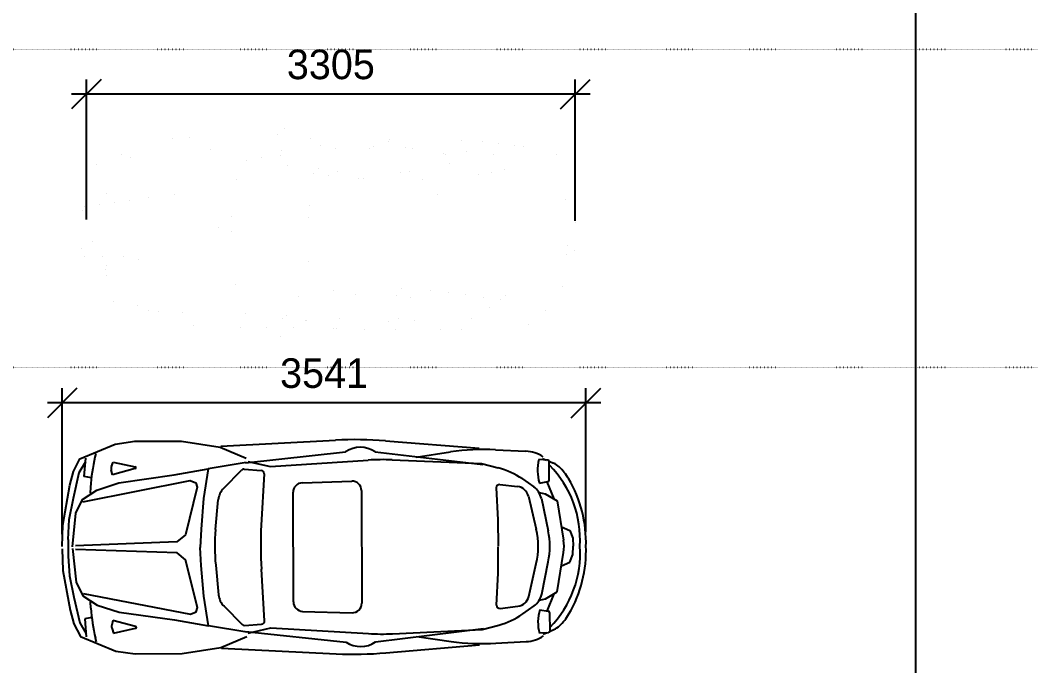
# Model space of a CAD drawing. Header units: millimetres. Extents: x 85290 to 188623, y -54691 to 10726.
# Drawn here: x 88791 to 95623, y -41196 to -36833 of the extents above; entities that cross this region are included whole.
import ezdxf

# ---------------------------------------------------------------- set-up
doc = ezdxf.new("R2010")
doc.units = ezdxf.units.MM
doc.linetypes.add('ACAD_ISO07W100', pattern=[3, 0, -3])
doc.layers.add('AUTO', color=150, linetype='Continuous')
doc.layers.add('RAZMER', color=5, linetype='Continuous')
doc.styles.add('WROMLATS', font='wromlats.shx', dxfattribs={"bigfont": 'bigfont.shx'})
doc.dimstyles.new('juka', dxfattribs={"dimscale": 100, "dimtxt": 2, "dimasz": 2, "dimexe": 1, "dimexo": 1, "dimgap": 1, "dimtad": 1, "dimtoh": 1, "dimdec": 0, "dimzin": 0, "dimdsep": 46, "dimtxsty": 'WROMLATS', "dimblk": 'OBLIQUE', "dimcen": -3, "dimdle": 1, "dimclrd": 256, "dimclre": 256, "dimclrt": 256, "dimadec": 0, "dimazin": 0, "dimtfac": 1, "dimtdec": 0, "dimtix": 1, "dimtmove": 2, "dimatfit": 3, "dimldrblk": 'ORIGIN2', "dimfxl": 1, "dimtvp": 2.5, "dimtolj": 1, "dimtzin": 0, "dimarcsym": 0})

# ---------------------------------------------------------------- blocks, each defined once
blk = doc.blocks.new('k14-34')
for p, q in [((37.95727807610842, 94.55237398671392, -15.7406467225033), (28.58209128154363, 96.7414498950206, -15.7406467225033)), ((18.91105698622209, 90.02186808194068, -15.7406467225033), (20.53681233882003, 95.63856961079472, -15.7406467225033)), ((20.37700546419751, 95.68416276037118, -15.7406467225033), (19.10772360440137, 95.53605521189655, -15.7406467225033)), ((21.12509172852037, 95.98774893671515, -15.7406467225033), (23.88117597320411, 95.37807568326065, -15.7406467225033)), ((22.81989254483074, 95.96921372358787, -15.7406467225033), (21.4512378080201, 95.8095107417002, -15.7406467225033)), ((72.25691862527742, 87.63332669317964, -15.7406467225033), (43.0792428019729, 93.58992810790068, -15.7406467225033)), ((61.42273150090637, 85.40564089111939, -15.7406467225033), (51.45602500269729, 89.94997854231036, -15.7406467225033)), ((19.53296956016334, 89.31567937445556, -15.7406467225033), (15.88791024750458, 84.67334161152661, -15.7406467225033)), ((21.64833008155597, 88.23903944996863, -15.7406467225033), (19.17411309853219, 89.43250342240339, -15.7406467225033)), ((27.20370879245115, 88.00580406496323, -15.7406467225033), (23.06306276883447, 86.59727273121524, -15.7406467225033)), ((40.97225383261616, 89.14419115290042, -15.7406467225033), (35.51847624350989, 89.27730325639862, -15.7406467225033)), ((74.43595657346691, 83.34416517332619, -15.7406467225033), (40.47528708868435, 88.95252373733155, -15.7406467225033)), ((68.547104096471, 82.42613249937921, -15.7406467225033), (40.97225383261616, 89.14419115290042, -15.7406467225033)), ((14.72969119655795, 84.36039383406086, -15.7406467225033), (9.294632100717308, 72.98162624532773, -15.7406467225033)), ((18.94668077567417, 85.4998134588838, -15.7406467225033), (14.72969119655795, 84.36039383406086, -15.7406467225033)), ((19.69337159279507, 83.72566657770466, -15.7406467225033), (14.77291269631746, 74.43742493021495, -15.7406467225033)), ((23.83834928899273, 83.27446687195237, -15.7406467225033), (18.58813102188765, 73.90556659050498, -15.7406467225033)), ((20.90014102098371, 85.31565052861782, -15.7406467225033), (18.94668077567417, 85.4998134588838, -15.7406467225033)), ((33.61081458926242, 84.3212992979415, -15.7406467225033), (27.9893021928076, 85.26394511512734, -15.7406467225033)), ((121.8506377472056, 71.57217131713645, -15.7406467225033), (87.4970139312934, 83.46030413804414, -15.7406467225033)), ((34.38948028263508, 83.00524409306416, -15.7406467225033), (31.05296138089693, 73.45527815992563, -15.7406467225033)), ((104.9773371036351, 69.76387031931648, -15.7406467225033), (75.85413558602454, 80.22981434470461, -15.7406467225033)), ((112.9603945911388, 68.64420556157205, -15.7406467225033), (83.4071175227707, 80.79608205656695, -15.7406467225033)), ((6.685674988466189, 74.40812965900835, -15.7406467225033), (5.820685729638853, 71.97438467743808, -15.7406467225033)), ((8.291692880283563, 76.49012781147525, -15.7406467225033), (6.685674988466189, 74.40812965900835, -15.7406467225033)), ((11.07836159884232, 76.8273255634951, -15.7406467225033), (8.291692880283563, 76.49012781147525, -15.7406467225033)), ((5.241744461024837, 69.43795367136539, -15.7406467225033), (5.815439127328091, 71.95632526481148, -15.7406467225033)), ((31.05296138089693, 73.45527815992563, -15.7406467225033), (28.72655533452212, 65.3780913825421, -15.7406467225033)), ((93.89552537198074, 67.57735750132696, -15.7406467225033), (78.98884072238775, 72.41025486420443, -15.7406467225033)), ((5.482197790527835, 66.81952055737241, -15.7406467225033), (5.241744461024837, 69.43795367136539, -15.7406467225033)), ((6.701026525260431, 56.72480084351577, -15.7406467225033), (8.208921365468314, 69.24448424058818, -15.7406467225033)), ((65.22932059017262, 36.13261194441151, -15.7406467225033), (75.18081353393359, 70.38680238585306, -15.7406467225033)), ((112.3771463686937, 69.33006808824433, -15.7406467225033), (104.9773371036351, 69.76387031931648, -15.7406467225033)), ((112.7898514510227, 66.65831912053903, -15.7406467225033), (107.4876394011101, 67.77162812916112, -15.7406467225033)), ((112.7278580876521, 68.87778931567885, -15.7406467225033), (123.7889519826251, 63.54067852176712, -15.7406467225033)), ((7.654406199866798, 65.04167481123358, -15.7406467225033), (5.482197790527835, 66.81952055737241, -15.7406467225033)), ((11.23213516612918, 54.60111154155305, -15.7406467225033), (12.05439110553721, 65.07995898887538, -15.7406467225033)), ((26.32646586989154, 57.18613359345585, -15.7406467225033), (28.69007240642645, 65.25251292188244, -15.7406467225033)), ((106.3072666985047, 67.01568664313953, -15.7406467225033), (102.6687009542823, 51.08891291163394, -15.7406467225033)), ((117.3393882815351, 59.03323089934696, -15.7406467225033), (113.4627432719037, 66.15761992389997, -15.7406467225033)), ((14.97364716095012, 52.76113619696747, -15.7406467225033), (15.56069356264447, 63.48477647709768, -15.7406467225033)), ((95.85203318184836, 63.88953695670187, -15.7406467225033), (86.16409857180884, 30.54254480226285, -15.7406467225033)), ((153.2977696783707, 57.30522264075802, -15.7406467225033), (146.1826778949269, 57.83465941450817, -15.7406467225033)), ((159.3262178546063, 58.4426620215458, -15.7406467225033), (159.2601820370076, 57.20724441461897, -15.7406467225033)), ((9.65106374132597, 53.50322380500342, -15.7406467225033), (6.701026525260431, 56.72480084351577, -15.7406467225033)), ((8.101491808864239, 49.96720994034712, -15.7406467225033), (7.511270240679323, 55.83997724362729, -15.7406467225033)), ((24.02659717222764, 47.33500108612333, -15.7406467225033), (26.32646586989154, 57.18613359345585, -15.7406467225033)), ((116.2083792492883, 45.81296506500615, -15.7406467225033), (117.9635187263418, 55.04483893311357, -15.7406467225033)), ((146.0054423974182, 57.2786147933013, -15.7406467225033), (152.4120934092596, 53.41340208671744, -15.7406467225033)), ((152.4120934092596, 53.41340208671744, -15.7406467225033), (153.1545378711032, 54.77054443150627, -15.7406467225033)), ((153.3953558529458, 55.86569553187104, -15.7406467225033), (153.2977696783707, 57.30522264075802, -15.7406467225033)), ((160.8240842135617, 50.44477658223713, -15.7406467225033), (161.9681855125903, 56.06137392892168, -15.7406467225033)), ((162.6764148044006, 51.15917331276108, -15.7406467225033), (161.6789982530292, 55.06228232467032, -15.7406467225033)), ((11.39911713460037, 52.61202671703944, -15.7406467225033), (9.65106374132597, 53.50322380500342, -15.7406467225033)), ((7.198002637940363, 49.70417941305772, -15.7406467225033), (5.561175508430779, 44.09069444569644, -15.7406467225033)), ((10.46444554406321, 49.74281451267933, -15.7406467225033), (7.73590046383265, 50.06085174026492, -15.7406467225033)), ((15.28002100634444, 46.96309072550815, -15.7406467225033), (12.53863734875563, 50.37098239819119, -15.7406467225033)), ((22.66398040395165, 46.64102910763239, -15.7406467225033), (17.41245347814834, 48.85720773483825, -15.7406467225033)), ((158.5371796109696, 50.59296937099356, -15.7406467225033), (160.8240842135617, 50.44477658223713, -15.7406467225033)), ((162.1708455054288, 42.82614307051398, -15.7406467225033), (162.6764148044006, 51.15917331276108, -15.7406467225033)), ((5.401815386841236, 44.13782537070568, -15.7406467225033), (4.409473584114266, 44.94297755022552, -15.7406467225033)), ((157.9853044879412, 47.70554249537321, -15.7406467225033), (157.5702191372377, 45.78961596950438, -15.7406467225033)), ((5.870785432589628, 43.48066121968981, -15.7406467225033), (8.52451754148592, 42.51868006894546, -15.7406467225033)), ((7.311697696096189, 42.58821222371529, -15.7406467225033), (6.241664828025705, 43.45640027495796, -15.7406467225033)), ((161.6078248070951, 35.95855491782703, -15.7406467225033), (162.1708455054288, 42.82614307051398, -15.7406467225033)), ((20.85189598832972, 35.67366916090162, -15.7406467225033), (11.76315239855171, 38.84871573113236, -15.7406467225033)), ((26.29533069697231, 38.62452309648228, -15.7406467225033), (21.61918819957123, 41.43434518463317, -15.7406467225033)), ((57.65766774942972, 25.5913532171125, -15.7406467225033), (25.97842212554974, 39.05263674968813, -15.7406467225033)), ((53.17739466042462, 29.52181381795793, -15.7406467225033), (26.29533069697231, 38.62452309648228, -15.7406467225033)), ((93.31678894805304, 22.30095878195146, -15.7406467225033), (98.77841512036161, 37.69809883199395, -15.7406467225033)), ((160.1971640556505, 29.86638891427623, -15.7406467225033), (161.6078248070951, 35.95855491782703, -15.7406467225033)), ((53.51963307447045, 23.13742128013604, -15.7406467225033), (25.69224614518612, 33.7418733430672, -15.7406467225033)), ((45.56556861750346, 30.82345102860012, -15.7406467225033), (34.71540031449626, 32.32681090075283, -15.7406467225033)), ((82.53616128034332, 28.47711162988816, -15.7406467225033), (67.36037859539033, 32.3837424110115, -15.7406467225033)), ((113.0373784397518, 34.89801328522975, -15.7406467225033), (109.5727330021994, 26.1627833688039, -15.7406467225033)), ((90.72136511638723, 20.69316483392203, -15.7406467225033), (60.52380140289711, 27.46102984048315, -15.7406467225033)), ((98.06167818388917, 17.36109939503234, -15.7406467225033), (66.59763918219619, 22.93591217478223, -15.7406467225033)), ((106.9087189392146, 23.12965983681005, -15.7406467225033), (99.81817787311024, 19.19144667674135, -15.7406467225033)), ((158.7197090544717, 24.78081780785323, -15.7406467225033), (156.6465090913046, 18.88113202951735, -15.7406467225033)), ((97.20172576844311, 17.09451406561988, -15.7406467225033), (90.72136511638723, 20.69316483392203, -15.7406467225033)), ((98.9817493742305, 19.12923370089578, -15.7406467225033), (93.90837530746671, 21.03022953197927, -15.7406467225033)), ((103.9991811688935, 10.12539174869511, -15.7406467225033), (68.62335575432394, 18.49498836306378, -15.7406467225033)), ((97.74018173914351, 17.28847273549485, -15.7406467225033), (109.9391597716087, 15.86809083509655, -15.7406467225033)), ((156.6465090913046, 18.88113202951735, -15.7406467225033), (153.4421339037146, 12.78090752558268, -15.7406467225033)), ((147.2936790055758, 10.90373019702469, -15.7406467225033), (147.9697889378251, 12.74382412409949, -15.7406467225033)), ((153.4421339037146, 12.78090752558268, -15.7406467225033), (149.4040452538968, 5.474141251024264, -15.7406467225033)), ((138.1921777361179, 5.310026940147907, -15.7406467225033), (131.9009718373497, 8.675374280781341, -15.7406467225033)), ((132.0492623791545, 9.239827961400067, -15.7406467225033), (139.5296637288573, 9.070588187696274, -15.7406467225033)), ((139.0458927979337, 6.47318297082478, -15.7406467225033), (138.1921777361179, 5.310026940147907, -15.7406467225033)), ((139.5296637288573, 9.070588187696274, -15.7406467225033), (139.4293594743842, 7.526891915916565, -15.7406467225033)), ((148.2228405787116, 7.069837594968192, -15.7406467225033), (146.1793915612077, 1.714517842677139, -15.7406467225033)), ((146.2125215373951, 8.170069895742415, -15.7406467225033), (148.2228405787116, 7.069837594968192, -15.7406467225033)), ((149.4040452538968, 5.474141251024264, -15.7406467225033), (146.4705482541924, 2.713037289080091, -15.7406467225033)), ((142.6727551506931, 1.119516017762578, -15.7406467225033), (143.2789534828601, 2.198006154447683, -15.7406467225033))]:
    blk.add_line(p, q)
at = {"elevation": -15.7406467225033}
for points in [[(161.430377829716, 27.16453374776978), (163.1084518354348, 33.72462016394132), (164.4200584538032, 46.50629559572707), (164.5332203025125, 50.98773645714681), (163.6783608509197, 55.38335541486612), (154.2422643254961, 62.99484683231088), (148.5573468795626, 65.54013627942544), (134.3295111946693, 69.67099187652201), (121.968073761783, 71.26642645465421), (113.1147987871793, 70.21460202552583)], [(158.2346337082647, 27.92555925043865), (160.1557921808283, 38.52442214127785), (159.3532798517147, 43.29085547967446), (155.7991782080574, 47.35773071557304), (149.7564414963119, 51.48066579135633), (133.6348736009684, 58.75369392171132), (123.7889519826251, 63.54067852176712), (122.6265743350075, 54.17847653952498), (120.6348820765727, 44.58096047651901), (119.362313229258, 38.97859346599211)], [(158.9912838719513, 42.55210980587975), (128.2486682511715, 58.40601171175553), (126.2535796101909, 58.2512198049314), (125.5511818195748, 57.00992526922386), (124.8849973707995, 41.4917342941871), (126.8615216053179, 38.6046371920051), (157.3864464456944, 28.54980329179051)], [(158.1025994024424, 27.47108188886494), (154.0456771197576, 17.49269895138167), (150.8141629761169, 13.89822692518959), (145.6342171644917, 12.36875836862458), (138.3229902529695, 12.12540336913906), (120.8173588549628, 14.6343247396332), (109.9391597716087, 15.86809083509655), (113.9741268808077, 24.39575101720692), (117.4349587696322, 33.56645411298626), (119.362313229258, 38.97859346599211)], [(150.9043475299825, 14.71593898097439), (116.4558866003424, 17.81389244005521), (114.8543018004782, 19.0135862962822), (114.9263459471774, 20.43801053846568), (122.6787351627752, 33.89752443410015), (125.8945337643383, 35.2761531298699), (157.051965579328, 27.39848143894682)], [(161.2086487767658, 26.40131668552493), (159.1105168039178, 19.96326508725627), (153.369345411428, 8.468462357097167), (151.0636707778456, 4.623988103988665), (147.9866458308709, 1.370656245849375), (135.9410648509754, 1.643163045628171e-07), (129.7772830022034, 0.8969829153620026), (115.55421907204, 5.044263444481146), (104.2621591341424, 10.32061912456032), (97.35060588233887, 15.95242558891567)]]:
    blk.add_lwpolyline(points, dxfattribs=at)
for centre, radius, start, end in [((26.00136165855861, 85.84583327582408, -15.7406467225033), 11.1970811776851, 76.6745284269638, 106.5269574136825), ((36.38900801173281, 65.40099087367793, -15.7406467225033), 33.3634190465817, 119.3374504805198, 167.6118142653658), ((24.94577602137792, 79.6862818883655, -15.7406467225033), 17.14733602914069, 117.4732728947008, 133.3992220736592), ((19.80312205336099, 89.5764897078929, -15.7406467225033), 6, 96.65552347009987, 117.4732728947008), ((21.01709748415192, 95.4995509817947, -15.7406467225033), 0.5, 77.5264737787531, 163.8569030069567), ((9.561844352241906, 95.93797496004112, -15.7406467225033), 14.33027373338384, 327.5033892930391, 357.7608220446515), ((21.58587790004481, 24.43834360564523, -15.7406467225033), 72, 65.48930105145145, 76.85709686325436), ((40.53411049292777, 63.20163203889859, -15.7406467225033), 39.83521500128265, 133.3992220736592, 165.787456865811), ((19.39134213144212, 89.8828494529734, -15.7406467225033), 0.5, 163.8569030069567, 244.2491852116287), ((24.99535430219498, 80.91693388310267, -15.7406467225033), 6, 108.7868601897339, 152.0875321012646), ((34.93287492567947, 65.28444867221054, -15.7406467225033), 24, 88.60184107528987, 108.7868601897339), ((48.25408199621256, -29.94160190029771, -15.7406467225033), 120, 70.91173016131849, 78.4616586446698), ((27.32779618065729, 81.31902308852017, -15.7406467225033), 4, 80.48089301311052, 150.7342576877182), ((33.445438086281, 83.33506879127316, -15.7406467225033), 1, 340.7418642630736, 80.48089301311052), ((77.10632814470887, 75.67922878030703, -15.7406467225033), 8.116781026810965, 39.07995385578971, 109.2077216391697), ((51.50425283144864, 12.4722818494642, -15.7406467225033), 72, 70.23319115115426, 76.30777722518026), ((35.98084353344962, 63.20249415145639, -15.7406467225033), 24, 152.0875321012646, 175.5132987839172), ((39.52481237215693, 62.17290389007093, -15.7406467225033), 24, 150.7342576877182, 176.866573197474), ((39.82579129225337, 60.76351537359818, -15.7406467225033), 39.83521500128265, 161.8133740193884, 194.2016088115208), ((35.14748483869039, 61.12752442526738, -15.7406467225033), 33.3634190465817, 159.9890166198151, 208.2633804046632), ((20.12281945167183, 67.80955135282733, -15.7406467225033), 12, 154.468564312733, 173.1322665724577), ((78.06362164035659, 69.5564907446273, -15.7406467225033), 3, 72.03678339478797, 163.9324449640453), ((92.97030628995003, 64.7235933817496, -15.7406467225033), 3, 343.8580034763648, 72.03678339478797), ((107.2821496600047, 66.79296885937123, -15.7406467225033), 1, 78.14183047794414, 167.1312881588373), ((112.5843617099183, 65.67965985074846, -15.7406467225033), 1, 28.55225571959246, 78.14183047794414), ((112.0690989093471, 56.16547046075806, -15.7406467225033), 6, 349.2355431689231, 28.55225571959246), ((146.1604163221475, 57.53548651741443, -15.7406467225033), 0.3, 85.7444411927227, 238.8968938026461), ((17.21374827307523, 54.13174533208752, -15.7406467225033), 6, 175.5132987839172, 218.8139706954584), ((151.399935617718, 55.73042511816146, -15.7406467225033), 2, 331.3184941843132, 3.878172537515487), ((99.34571300475977, 60.40980597967626, -15.7406467225033), 60, 347.7757931814505, 356.9403249679487), ((18.96766696252257, 52.54249076582022, -15.7406467225033), 4, 176.866573197474, 247.1199378720866), ((17.83128880645768, 55.19739350461549, -15.7406467225033), 17.14733602914069, 194.2016088115208, 210.1275579904868), ((7.678012734506183, 49.56421403449752, -15.7406467225033), 0.5, 83.35164567354812, 163.7439278782284), ((-3.865807465672106, 49.71844336299154, -15.7406467225033), 14.33027373338384, 329.8400088405355, 0.09744159215353461), ((-14.3172544352517, 77.81504696812357, -15.7406467225033), 120, 340.4695427263428, 347.1312881588374), ((8.189845230643868, 49.60224682916663, -15.7406467225033), 6, 210.1275579904868, 230.9453074150848), ((33.98046470368649, 62.00614246131516, -15.7406467225033), 24, 218.8139706954584, 238.9989898099174), ((23.05278377506897, 47.56234986524959, -15.7406467225033), 1, 247.1199378720866, 346.8589666221095), ((57.26418107897848, 57.01928034107272, -15.7406467225033), 60, 338.3652877162651, 349.2355431689354), ((6.041185604996599, 43.95072906713648, -15.7406467225033), 0.5, 163.7439278782284, 250.07435710644), ((15.42218018046719, 49.43106625411446, -15.7406467225033), 11.1970811776851, 221.0738734715243, 250.9263024582355), ((44.59705611916047, 103.6454822186858, -15.7406467225033), 72, 250.7437340219411, 262.1115298337371), ((68.10827143761912, 35.28902317131059, -15.7406467225033), 3, 163.6683859211394, 255.564047490392), ((76.26979803830113, 97.71815467459959, -15.7406467225033), 72, 251.2930536599942, 257.3676397340295), ((83.28405412271582, 31.38239239026615, -15.7406467225033), 3, 255.564047490392, 343.7428274088256), ((113.4344323486573, 40.69445075806215, -15.7406467225033), 48, 340.6380892813771, 346.9627416038158), ((103.9954132661644, 28.37491007444959, -15.7406467225033), 6, 299.0485751655875, 338.3652877162651), ((96.25153885146551, 135.2711995481815, -15.7406467225033), 120, 249.1391722405235, 256.6891007238719), ((64.01934223797548, 30.6323086759748, -15.7406467225033), 8.116781026810965, 218.3931092460174, 288.5208770293889), ((94.25925286100687, 21.96665088085678, -15.7406467225033), 1, 160.4695427263428, 249.4590004072521), ((99.3326269276265, 20.06565504969416, -15.7406467225033), 1, 249.4590004072521, 299.0485751655875), ((90.97504949760446, 31.59701341494241, -15.7406467225033), 60, 330.6605059172489, 339.8250377037389), ((132.0424767882757, 8.93990471164301, -15.7406467225033), 0.3, 88.70393708255378, 241.8563896924709), ((137.4335681210266, 7.656571806557565, -15.7406467225033), 2, 323.7226583476785, 356.2823367008765)]:
    blk.add_arc(centre, radius, start, end)
blk = doc.blocks.new('A_01')
at = {"layer": 'AUTO', "const_width": 0.00900000035762787}
for points in [[(-247.4934696682412, 2365.561513042452, 0.07054452450244263), (-330.6564531590939, 2336.418184802136, 0.07054452450244263)], [(311.2934497805163, 2319.740811513297, 0.1028315331697941), (-250.4646189228315, 2327.094471444634, 0.1028315331697941)], [(-122.0733220755737, 2384.32371832689, 0.03365418969433819), (-247.4934571584836, 2365.561449909201, 0.03365418969433819)], [(26.50978216071053, 2389.848509225729, 0.02439702154068461), (-122.0733220755737, 2384.323718326948, 0.02439702154068461)], [(101.5446073006224, 2387.351996794485, 0.01082679143732287), (31.28378806364162, 2389.792985226286, 0.01082679143732287)], [(242.4306800603717, 2372.196094874202, 0.02688788728805835), (101.5446073006224, 2387.351996794485, 0.02688788728805835)], [(350.9873257052004, 2345.649080648811, 0.04348755721814045), (242.4306871449426, 2372.196138185416, 0.04348755721814045)], [(410.6877922330368, 2311.752418538814, 0.1175612200743363), (350.987324647218, 2345.649077608392, 0.1175612200743363)], [(-305.7270777746253, 2311.260976785004, 0.2691810596022254), (-375.3175497077555, 2238.894712536156, 0.2691810596022254)], [(-352.1228462887611, 2319.295589699843, 0.06669148112279527), (-356.8287121522389, 2311.719216056019, 0.06669148112279527)], [(-343.1869586523771, 2328.004318430638, 0.05472939023536121), (-352.1227727114838, 2319.295529100254, 0.05472939023536121)], [(-330.6564486263469, 2336.418176828327, 0.03739336495115644), (-343.1870021935702, 2328.004374170527, 0.03739336495115644)], [(433.7953625936843, 2228.302940883641, 0.2691810596191063), (366.1230030968636, 2302.466111912068, 0.2691810596191063)], [(416.7254143460505, 2302.720877323442, 0.07217511720443713), (410.6878093337491, 2311.75243688127, 0.07217511720443713)], [(417.2190663601123, 2301.586438391791, 0.01114761074981951), (416.7253601344619, 2302.720851460032, 0.01114761074981951)], [(248.2652594629526, 2099.411780198014, 0.1463504982757639), (-193.2248993631601, 2105.191201428675, 0.1463504982757639)], [(293.1951506255045, 1694.375847237559, 0.1666232326660507), (-245.8871076718588, 1702.406971253364, 0.1666232326660507)], [(-268.3075453843139, 1137.080092670072, 0.1328785679463019), (300.5067683324069, 1129.300281228523, 0.1328785679463019)], [(-372.6877654659711, 826.687388485323, 0.1198097330916012), (-365.7169717654269, 796.2845777963776, 0.1198097330916012)], [(-365.7168858260065, 796.2846251780538, 0.1406781389500826), (-309.1963297202401, 739.5363188463052, 0.1406781389500826)], [(328.4470588763561, 731.1882592776929, 0.1406764771370926), (386.4346732488684, 786.4374947079014, 0.1406764771370926)], [(386.4345905702412, 786.4375388124281, 0.1198122068881099), (394.1993418518305, 816.6478859758026, 0.1198122068881099)], [(-309.1964040151015, 739.5361936502413, 0.0688956656806764), (-203.9658281075917, 695.2915067223621, 0.0688956656806764)], [(-188.1681583071277, 741.8850497426138, 0.05483421452433236), (207.5230689384825, 736.7051943595543, 0.05483421452433236)], [(-203.9657754562013, 695.2916967925521, 0.04551772747991874), (-66.04598275750504, 670.28665080477, 0.04551772747991874)], [(-197.1425585603956, 690.0268664072755, 0.02135276398915378), (-119.2688700304516, 74.55704784454065, 0.02135276398915378)], [(83.56626557659729, 668.3277822931086, 0.04551756745565247), (222.0938624251485, 689.7136454914253, 0.04551756745565247)], [(121.1806215754095, 71.40988597206524, 0.02135276243585772), (215.1385773416459, 684.6303294307108, 0.02135276243585772)], [(222.0937584592812, 689.7135832667373, 0.06889501083058047), (328.4470798038728, 731.1882192438607, 0.06889501083058047)], [(-179.1736154611372, 682.3907330197071, 0.02135276390743466), (-101.4626353130825, 68.2068003043205, 0.02135276390743466)], [(-66.04598718175293, 670.2866033149439, 0.03990197678765157), (83.56625852601974, 668.3278957723196, 0.03990197678765157)], [(103.2142679994777, 65.52792208679239, 0.02135275695857959), (196.9758962947726, 677.4669434373754, 0.02135275695857959)], [(-448.9170362245441, 585.0888477018125, 0.06223829229443101), (-401.9171441345625, 188.4664582312362, 0.06223829229443101)], [(406.712819053404, 177.8809941273903, 0.06223828658171333), (464.0788853620961, 573.1371675427908, 0.06223828658171333)], [(-336.722541940786, 299.8468620913591, 0.5120290718772708), (-355.3022821903378, 284.12265158226, 0.5120290718772708)], [(-184.3672291128114, 246.3914589154556, 0.2988544784995456), (-202.9851026061606, 266.5424447038931, 0.2988544784995456)], [(209.8925949368477, 261.1376737247592, 0.2988534445464033), (190.7536606798731, 241.4808885922212, 0.2988534445464033)], [(362.6178027005717, 274.7246328317815, 0.5120317410909919), (344.4560472179055, 290.9296895973639, 0.5120317410909919)], [(-347.2195871639215, 180.6409010601601, 0.3031088153938997), (-336.9207756960914, 167.5502579033164, 0.3031088153938997)], [(341.1911014600973, 158.6733180610718, 0.3031088153846502), (351.8290816322751, 171.4899189620883, 0.3031088153846502)], [(-388.1776221961863, 137.2955158134246, 0.2295608255521523), (-343.0318306662757, 89.94873459907467, 0.2295608255521523)], [(-185.1697848063577, 124.4427071892678, 0.5365533040234705), (-166.8959406185113, 141.4989870157115, 0.5365533040234705)], [(170.5426430353746, 137.0817178301768, 0.5365562541603223), (188.3637859798819, 119.5530061234276, 0.5365562541603223)], [(345.2688311762959, 80.9384072461653, 0.2295606926228853), (391.6385556413643, 127.0871889464579, 0.2295606926228853)], [(-97.0933690603506, 10.61009831764022, 0.09604987660948802), (97.33782601806706, 8.064993978678103, 0.09604987660948802)]]:
    blk.add_lwpolyline(points, format="xyb", dxfattribs=at)
for points in [[(-368.7731855492257, 2284.707836193873), (-356.810645311527, 2311.760587157707)], [(-250.4646189016439, 2327.094471448767), (-305.7268494026885, 2311.261756527496)], [(-295.7102679981999, 2084.017479661237), (-270.6970064993166, 2316.711951278816)], [(311.2939292628635, 2319.740705281696), (366.1227740641534, 2302.466830226094)], [(350.1615854767933, 2075.562618405118), (331.2476032088362, 2308.83212475941)], [(428.4524108325913, 2274.271661012459), (417.2021228629947, 2301.628282227171)], [(-405.3994090877623, 2136.12572056011), (-382.0833845179677, 2246.507701218387)], [(-382.0833845179677, 2246.507701218387), (-368.7731855492257, 2284.707836193873)], [(-330.8336328504756, 2236.947327294762), (-321.2873725117333, 2289.914859100794)], [(389.2756440272406, 2227.520652339586), (381.1191726798043, 2280.719923831082)], [(440.7582126581892, 2235.736196774316), (428.4524108325913, 2274.271661012459)], [(-353.1409200219587, 2094.172482225429), (-330.8336328504756, 2236.947327294762)], [(407.8383827019334, 2084.210793403003), (389.2756440272406, 2227.520652339586)], [(461.1766869480107, 2124.781704528865), (440.7582126581892, 2235.736196774316)], [(-427.6469283103161, 1926.889154290457), (-405.3994090877623, 2136.12572056011)], [(-226.9535202313364, 2087.141188842968), (-193.2241810703799, 2105.19143045801)], [(281.5096903255526, 2080.485091544131), (248.2648826279528, 2099.412066084824)], [(477.9400455710329, 1915.03446178688), (461.1766869480107, 2124.781704528865)], [(-361.1839579641037, 2026.103885933724), (-353.1409200219587, 2094.172482225429)], [(-293.885448610099, 2048.238589658136), (-295.7102679981999, 2084.017479661237)], [(-287.2456221821867, 2042.575058748855), (-268.6509056104496, 2056.330873376541)], [(-268.6509056104496, 2056.330873376541), (-251.7251059631035, 2070.663263505467)], [(-251.7251059631035, 2070.663263505467), (-226.9535202313364, 2087.141188842968)], [(305.8419258665144, 2063.36436687459), (281.5096903255526, 2080.485091544131)], [(322.3862733799815, 2048.593831858274), (305.8419258665144, 2063.36436687459)], [(347.4003395853415, 2039.843762827248), (350.1615854767933, 2075.562618405118)], [(414.0963731925785, 2015.95498782102), (407.8383827019334, 2084.210793403003)], [(-372.9818781781159, 1922.876420458804), (-361.1839579641037, 2026.103885933724)], [(-314.5531269739531, 1999.868181110094), (-294.6233803899177, 2032.604266428356)], [(-289.4930155523271, 2041.483219087615), (-293.885448610099, 2048.238589658136)], [(-282.2566868880913, 2039.165643440876), (-289.4930155523271, 2041.483219087615)], [(-245.8870827200972, 1702.408878433893), (-282.2566868880913, 2039.165643440876)], [(290.365723796267, 1695.388998169594), (335.5380624547452, 2031.078328809435)], [(340.6148931969274, 2034.35597702648), (322.3862733799815, 2048.593831858274)], [(335.5380624547452, 2031.078328809435), (342.8326972425766, 2033.205685174758)], [(342.8326972425766, 2033.205685174758), (347.4003395853415, 2039.843762827248)], [(366.7947557252683, 1990.94891673201), (347.7287627464011, 2024.195480352992)], [(423.1880911798999, 1912.454064087036), (414.0963731925785, 2015.95498782102)], [(-340.5748522439189, 1923.063550096962), (-330.0006844046675, 1968.198614840538)], [(-330.0006844046675, 1968.198614840538), (-314.5531269739531, 1999.868181110094)], [(381.4080134621672, 1958.885835835386), (366.7947557252683, 1990.94891673201)], [(390.7970686001554, 1913.489440179805), (381.4080134621672, 1958.885835835386)], [(-434.0250789960064, 1809.075766169724), (-427.6469283103161, 1926.889154290457)], [(-381.08828193314, 1849.220477890132), (-372.9818781781159, 1922.876420458804)], [(-353.4148645484038, 1875.163045403107), (-340.5748522439189, 1923.063550096962)], [(402.3788015396185, 1865.269239765385), (390.7970686001554, 1913.489440179805)], [(429.3642400014996, 1838.61115408866), (423.1880911798999, 1912.454064087036)], [(481.2314431914911, 1797.094493309702), (477.9400455710329, 1915.03446178688)], [(-361.2020000358261, 1829.438914288326), (-353.4148645484038, 1875.163045403107)], [(408.9663595150541, 1819.356935039537), (402.3788015396185, 1865.269239765385)], [(-434.0250789960064, 1809.075766169724), (-436.5965781681389, 1730.885936034112)], [(-386.3898029168286, 1776.648719444082), (-381.08828193314, 1849.220477890132)], [(-365.4258154054787, 1802.109009871401), (-361.2020000358261, 1829.438914288326)], [(-360.4046113518216, 1801.4924851059), (-351.8518510567174, 1816.479435837853)], [(-351.8518510567174, 1816.479435837853), (-339.9729137417544, 1818.521387098732)], [(-339.9729137417544, 1818.521387098732), (-331.1953436540589, 1815.126993193549)], [(-331.1953436540589, 1815.126993193549), (-295.3088300041072, 1680.067458124973)], [(378.5958227408901, 1805.835388673611), (339.1859483901262, 1671.761529804466)], [(387.4593584163431, 1808.998849614956), (378.5958227408901, 1805.835388673611)], [(399.2806543338429, 1806.646647670797), (387.4593584163431, 1808.998849614956)], [(407.4378166138977, 1791.440953737267), (399.2806543338429, 1806.646647670797)], [(412.4733194672353, 1791.925830001503), (408.9663595150541, 1819.356935039537)], [(432.7636556253619, 1765.925495011175), (429.3642400014996, 1838.61115408866)], [(-391.8121239970587, 1693.464668413068), (-386.3898029168286, 1776.648719444082)], [(-377.4923532995545, 1675.42003970491), (-365.8030212795511, 1769.150231966949)], [(-365.8030212795511, 1769.150231966949), (-360.4046113518216, 1801.4924851059)], [(411.9882384287976, 1758.96846424977), (407.4378166138977, 1791.440953737267)], [(421.2194171711653, 1664.964409587465), (411.9882384287976, 1758.96846424977)], [(436.0066306291465, 1682.628009905424), (432.7636556253619, 1765.925495011175)], [(481.755901639428, 1718.864135177599), (481.2314431914911, 1797.094493309702)], [(-438.8085559417177, 1488.989907476087), (-436.5965781681389, 1730.885936034112)], [(477.6349506520983, 1476.993096257585), (481.755901639428, 1718.864135177599)], [(-394.3134455740601, 1621.418969683491), (-391.8121239970587, 1693.464668413068)], [(-379.3715560970977, 1654.523047448627), (-377.4923532995545, 1675.42003970491)], [(-295.3088300041072, 1680.067458124973), (-284.7376508930847, 1627.426474720149)], [(-244.414572204385, 1667.548656302471), (-245.8870827200972, 1702.408878433893)], [(-242.7510850279741, 1592.661085670024), (-244.414572204385, 1667.548656302471)], [(284.3579603099115, 1585.76090288386), (287.981667382488, 1660.579260880037)], [(287.981667382488, 1660.579260880037), (290.365723796267, 1695.388998169594)], [(339.1859483901262, 1671.761529804466), (327.2406603000909, 1619.415300854565)], [(422.5514375014081, 1644.025380438219), (421.2194171711653, 1664.964409587465)], [(436.6211729185507, 1610.541522594252), (436.0066306291465, 1682.628009905424)], [(-394.3134455740601, 1621.418969683491), (-401.6133626707979, 1482.352226825689)], [(-383.0550854158737, 1594.861132689894), (-379.3715560970977, 1654.523047448627)], [(-284.7376508930847, 1627.426474720149), (-278.750508174222, 1564.782180914797)], [(327.2406603000909, 1619.415300854565), (319.6157452497482, 1556.949197288046)], [(424.6720688273981, 1584.287485633886), (422.5514375014081, 1644.025380438219)], [(436.6211729185507, 1610.541522594252), (440.2783925545718, 1471.331344053175)], [(-387.8757126523797, 1527.541374456803), (-383.0550854158737, 1594.861132689894)], [(-278.750508174222, 1564.782180914797), (-275.935884399727, 1499.116668303057)], [(-243.890197958719, 1463.121832286091), (-242.7510850279741, 1592.661085670024)], [(282.1062431969531, 1456.236214175613), (284.3579603099115, 1585.76090288386)], [(427.728712578848, 1516.864609060951), (424.6720688273981, 1584.287485633886)], [(-390.3651205542646, 1478.34512975669), (-387.8757126523797, 1527.541374456803)], [(-390.3651205542646, 1478.34512975669), (-276.7461249608696, 1518.021420161091)], [(319.6157452497482, 1556.949197288046), (315.0828187336065, 1491.379868645072)], [(428.9289928982816, 1467.620064064187), (427.728712578848, 1516.864609060951)], [(-441.5550577209015, 1444.324746586874), (-438.8085559417177, 1488.989907476087)], [(-439.1664327829294, 1483.171911767709), (-432.7253267889992, 1487.209011940311)], [(-432.7253267889992, 1487.209011940311), (-423.7742643825859, 1488.224660727512)], [(-423.7742643825859, 1488.224660727512), (-410.9513030754551, 1485.843847829816)], [(-410.9513030754551, 1485.843847829816), (-401.1539694288895, 1482.346213084555)], [(-403.1607682764679, 1434.352774935684), (-401.6133626707979, 1482.352226825689)], [(-401.1539694288895, 1482.346213084555), (-390.3651205542646, 1478.34512975669)], [(-391.3936463458613, 1433.044214376623), (-390.3651205542646, 1478.34512975669)], [(-275.935884399727, 1499.116668303057), (-275.4956061867215, 1409.984073255702)], [(315.0828187336065, 1491.379868645072), (312.3094898372274, 1402.289341698834)], [(428.9289928982816, 1467.620064064187), (316.3881233870834, 1510.256926710626)], [(428.7713355613723, 1422.30774847863), (428.9289928982816, 1467.620064064187)], [(439.0254855668954, 1470.263563216573), (428.9289928982816, 1467.620064064187)], [(449.7048900123536, 1474.577326982249), (439.0254855668954, 1470.263563216573)], [(440.5686791153475, 1423.307835638083), (440.2783925545718, 1471.331344053175)], [(462.5853024228327, 1476.621666851712), (449.7048900123536, 1474.577326982249)], [(471.5067111869193, 1475.372056384072), (462.5853024228327, 1476.621666851712)], [(477.8399318510983, 1471.167732389786), (471.5067111869193, 1475.372056384072)], [(479.2108457941413, 1432.271352524429), (477.6349506520983, 1476.993096257585)], [(-442.7390438210368, 1353.879347921142), (-441.5550577209015, 1444.324746586874)], [(-403.9411184779983, 1366.198762357959), (-403.1607682764679, 1434.352774935684)], [(-392.6602901440729, 1367.959555158999), (-391.3936463458613, 1433.044214376623)], [(-247.4589108949676, 1360.610925053272), (-243.890197958719, 1463.121832286091)], [(282.9898541756756, 1353.667023274375), (282.1062431969531, 1456.236214175613)], [(428.333840541387, 1357.212235191455), (428.7713355613723, 1422.30774847863)], [(439.5649498438779, 1355.156747230296), (440.5686791153475, 1423.307835638083)], [(478.0268596937731, 1341.825953858697), (479.2108457941413, 1432.271352524429)], [(-392.4562494132351, 1256.828093287095), (-392.6602901440729, 1367.959555158999)], [(-275.4956061867215, 1409.984073255702), (-277.3872303852495, 1342.401601459624)], [(312.3094898372274, 1402.289341698834), (312.4313764433227, 1334.680511803275)], [(-445.5052478573434, 1005.21186490796), (-439.4232466126941, 1348.210450609997)], [(-439.373991473034, 1348.803757394806), (-442.7390438210368, 1353.879347921142)], [(-406.781709005978, 1264.547672170764), (-403.9411184779983, 1366.198762357959)], [(-277.3872303852495, 1342.401601459624), (-281.5642775496617, 1270.37593150025)], [(-258.4005593433194, 1226.330591520902), (-247.4589108949676, 1360.610925053272)], [(290.4132074835561, 1219.146280532379), (282.9898541756756, 1353.667023274375)], [(312.4313764433227, 1334.680511803275), (314.7214751886986, 1262.570182911903)], [(425.2212861609496, 1246.124189597231), (428.333840541387, 1357.212235191455)], [(439.7434335323833, 1253.466135497813), (439.5649498438779, 1355.156747230296)], [(471.665134706147, 993.2055384342348), (474.563805407457, 1336.245795898165)], [(474.5305747856237, 1336.840182472512), (478.0268596937731, 1341.825953858697)], [(-281.5642775496617, 1270.37593150025), (-287.3278006484416, 1206.189921389359)], [(-407.8121003512442, 1174.606230426431), (-406.781709005978, 1264.547672170764)], [(-390.8553775557466, 1141.52974576069), (-392.4562494132351, 1256.828093287095)], [(-268.5756623166762, 1136.135702651834), (-258.4005593433194, 1226.330591520902)], [(314.7214751886986, 1262.570182911903), (318.8030806352235, 1198.25529399086)], [(420.6029461883791, 1130.907255392489), (425.2212861609496, 1246.124189597231)], [(438.4190972634442, 1163.528541674164), (439.7434335323833, 1253.466135497813)], [(473.0033678231612, 1189.921659958691), (473.9090740606971, 1259.109095275428)], [(-410.0298061607555, 1078.535042848696), (-407.8121003512442, 1174.606230426431)], [(-287.3278006484416, 1206.189921389359), (-292.2578500685431, 1166.020499271948)], [(298.2239340032302, 1128.715946052656), (290.4132074835561, 1219.146280532379)], [(318.8030806352235, 1198.25529399086), (322.6796974042281, 1157.970587176995)], [(-386.9702839452457, 1042.376721680015), (-390.8553775557466, 1141.52974576069)], [(-297.0041865649782, 1140.367700219413), (-388.8704724813961, 877.1569270061118)], [(-364.179808443334, 837.7640491334278), (-268.5756342293844, 1136.137848235343)], [(-292.2578500685431, 1166.020499271948), (-297.0041865649782, 1140.367700219413)], [(385.9849196433406, 827.9439297687168), (298.2233660948314, 1128.718099437912)], [(322.6796974042281, 1157.970587176995), (326.7533773934319, 1132.202328663869)], [(326.7533773934319, 1132.202328663869), (411.69818120737, 866.6769891410622)], [(414.1236800747774, 1031.889907178611), (420.6029461883791, 1130.907255392489)], [(438.1212117845043, 1067.432222463216), (438.4190972634442, 1163.528541674164)], [(-412.0748848984167, 997.5452470231357), (-410.0298061607555, 1078.535042848696)], [(-382.7170267232377, 975.4188737350305), (-386.9702839452457, 1042.376721680015)], [(408.1185455520954, 965.0663479140749), (414.1236800747774, 1031.889907178611)], [(438.0455401922427, 986.4166458823856), (438.1212117845043, 1067.432222463216)], [(-495.3113651412223, 998.49799994149), (-495.1961770354919, 1008.554087788532)], [(-494.3027946221791, 988.988009943303), (-495.3113651412223, 998.49799994149)], [(-495.1961770354919, 1008.554087788532), (-401.9940911591202, 999.6634321139682)], [(-489.3902761171721, 978.8758823122153), (-494.3027946221791, 988.988009943303)], [(-477.2477857795693, 965.8877188768492), (-489.3902761171721, 978.8758823122153)], [(-401.9940911591202, 999.6634321139682), (-397.7869030431993, 976.7079599290992)], [(-397.7869030431993, 976.7079599290992), (-392.6551115810089, 936.9812216701939)], [(-382.7170267232377, 975.4188737350305), (-357.9766353987307, 989.10401368557)], [(408.1185455520954, 965.0663479140749), (383.7454604791328, 979.3944135882448)], [(428.0236480353251, 988.79798754086), (423.2174787629247, 965.960505768333)], [(521.4271208274495, 995.2458612615847), (428.0236480353251, 988.79798754086)], [(521.3119327217191, 985.1897734145423), (521.4271208274495, 995.2458612615847)], [(-435.6825702375882, 936.3568129735904), (-477.2477857795693, 965.8877188768492)], [(-449.0763521370627, 732.4130962390009), (-446.2073668275643, 944.2998899335762)], [(-409.5740526336394, 923.2091926426183), (-435.6825702375882, 936.3568129735904)], [(-397.2410279886481, 975.5853964155795), (-382.7170267232377, 975.4188737350305)], [(-392.6551115810089, 936.9812216701939), (-393.3545385295674, 924.6981315017001)], [(-379.0342080650535, 915.5394019186751), (-382.7170267232377, 975.4188737350305)], [(402.8700157870389, 905.303792962015), (408.1185455520954, 965.0663479140749)], [(422.6424056995511, 964.8526161574664), (408.1185455520954, 965.0663479140749)], [(423.2174787629247, 965.960505768333), (417.0472905627303, 926.3817173996613)], [(460.043898417227, 924.6312005702894), (502.3674171251096, 953.0639511578156)], [(468.0940304268934, 720.4067697652754), (470.7726548105329, 932.2960554019919)], [(502.3674171251096, 953.0639511578156), (514.8463304851521, 965.7298052201186)], [(514.8463304851521, 965.7298052201186), (520.0218682438917, 975.7098739672474)], [(-411.9663060986586, 860.6609992825215), (-412.4502388447672, 915.9768383893206)], [(-401.2264702580087, 920.3185266263572), (-409.5740526336394, 923.2091926426183)], [(-391.1773211945929, 919.6459589561819), (-401.2264702580087, 920.3185266263572)], [(415.1164641504492, 909.0910755837358), (425.1792985127158, 909.5003649758546)], [(417.0472905627303, 926.3817173996613), (417.4249464725926, 914.0845275519205)], [(425.1792985127158, 909.5003649758546), (433.6000462594293, 912.1715231998496)], [(433.6000462594293, 912.1715231998496), (460.043898417227, 924.6312005702894)], [(434.3542908230647, 849.5821402380498), (436.2860465669855, 904.8663564913695)], [(-437.7852071397156, 850.3417148033295), (-447.5020048333481, 848.6894433782109)], [(-422.638343001172, 855.7534259450877), (-437.7852071397156, 850.3417148033295)], [(-411.9663060986586, 860.6609992825215), (-422.638343001172, 855.7534259450877)], [(-397.3395040020496, 869.4312554709868), (-411.9663060986586, 860.6609992825215)], [(-388.8704724813961, 877.1569270061118), (-397.3395040020496, 869.4312554709868)], [(-354.3227410716154, 820.3326875346502), (-364.179808443334, 837.7640491334278)], [(411.69818120737, 866.6769891410622), (419.9620776833817, 858.7322732494467)], [(419.9620776833817, 858.7322732494467), (434.3542908230647, 849.5821402380498)], [(434.3542908230647, 849.5821402380498), (444.8942064261846, 844.396889348307)], [(444.8942064261846, 844.396889348307), (459.8942191885635, 838.5905369782959)], [(459.8942191885635, 838.5905369782959), (469.5639593387805, 836.6844838056968)], [(-388.7451721945927, 790.5561471216752), (-390.0031909825429, 778.2784617531252)], [(-381.8753302729838, 805.0045581896811), (-388.7451721945927, 790.5561471216752)], [(-372.6873479165752, 826.6869061388097), (-381.8753302729838, 805.0045581896811)], [(-336.6695440853164, 801.3264320438284), (-354.3227410716154, 820.3326875346502)], [(-305.6365968432892, 778.4301476426444), (-336.6695440853164, 801.3264320438284)], [(325.9080044015627, 770.1628389619545), (357.5297870748527, 792.2389342721108)], [(357.5297870748527, 792.2389342721108), (375.6748144171052, 810.7765689083863)], [(375.6748144171052, 810.7765689083863), (385.9849196433406, 827.9439297687168)], [(394.1995802499205, 816.6478828523796), (402.8162447899431, 794.73246108487)], [(402.8162447899431, 794.73246108487), (409.3055201967563, 780.109170924432)], [(-448.9173964147139, 585.0878986973803), (-449.0763521370627, 732.4130962390009)], [(-390.0031909825429, 778.2784617531252), (-391.9966655405387, 701.7589602067274)], [(-273.4019814270232, 763.5342136206709), (-305.6365968432892, 778.4301476426444)], [(-236.6663400776833, 751.380539838483), (-273.4019814270232, 763.5342136206709)], [(-188.1677960419711, 741.8855089189274), (-236.6663400776833, 751.380539838483)], [(-197.9650239466373, 715.7380206092748), (-196.6368306837194, 734.159598985596)], [(-180.6113948886432, 722.6442306483186), (-180.4634231528416, 733.9478790970425)], [(207.5228367821164, 736.7056742766545), (256.2537876671031, 744.9279110884781)], [(256.2537876671031, 744.9279110884781), (293.2949844874292, 756.1158005167053)], [(293.2949844874292, 756.1158005167053), (325.9080044015627, 770.1628389619545)], [(409.3055201967563, 780.109170924432), (410.2421948097963, 767.802755664361)], [(410.2421948097963, 767.802755664361), (410.2319544913098, 691.2572923577645)], [(-391.9966655405387, 701.7589602067274), (-389.4748812035341, 580.4909203524257)], [(-197.1422709593699, 690.0297247849194), (-197.9650239466373, 715.7380206092748)], [(-180.182171649687, 695.8259071381435), (-180.6113948886432, 722.6442306483186)], [(-179.1733528318964, 682.3914462827634), (-180.182171649687, 695.8259071381435)], [(196.9745913577117, 677.4674374982969), (198.3347349917367, 690.8708871731906)], [(198.3347349917367, 690.8708871731906), (199.4655892691426, 717.6687883056256)], [(199.4655892691426, 717.6687883056256), (199.6135610049441, 728.9724367542913)], [(215.1372973770685, 684.6327307367719), (216.6327280347086, 710.3106801063077)], [(216.6327280347086, 710.3106801063077), (215.7873261329569, 728.7607121848523)], [(410.2319544913098, 691.2572923577645), (404.5366312727183, 570.0968195138521)], [(464.0786344805583, 573.1362170638422), (468.0940304268934, 720.4067697652754)], [(-389.4748812035341, 580.4909203524257), (-384.2749207545221, 449.1342792523465)], [(404.5366312727183, 570.0968195138521), (395.8999628919028, 438.9213084263283)], [(-384.2749207545221, 449.1342792523465), (-380.6891011813805, 371.9909471968094)], [(395.8999628919028, 438.9213084263283), (390.2961296425983, 361.8982745990179)], [(-380.6891011813805, 371.9909471968094), (-373.8728720489107, 284.1950297386757)], [(390.2961296425983, 361.8982745990179), (381.183786147818, 274.3108719891425)], [(-202.9863694959004, 266.5367387521801), (-336.7224535936639, 299.8467366618825)], [(-373.8728720489107, 284.1950297386757), (-363.2997910770737, 182.9482299749179)], [(-347.2197322835364, 180.6418532124044), (-355.3063193549551, 284.1238966264318)], [(-166.8938892683163, 141.500867674793), (-184.3671513073296, 246.3909747030957)], [(209.8937237896807, 261.1318834618105), (344.4559280188605, 290.9296911577367)], [(351.8292133143023, 171.4908709941919), (362.6213760199807, 274.7257799197359)], [(381.183786147818, 274.3108719891425), (367.9638970048018, 173.3755368913662)], [(170.5405787726249, 137.0836421911044), (190.753535239337, 241.4804133557154)], [(-388.1778963817433, 137.2954676801128), (-401.9173887659945, 188.465984521401)], [(-394.308160262337, 160.1275666128167), (-358.1864787977338, 141.5457458434648)], [(-363.2997910770737, 182.9482299749179), (-357.056722497955, 142.6501893324566)], [(-336.922011378143, 167.5469359332019), (-258.261694792347, 141.8647765177557)], [(341.1922387667782, 158.670001801187), (261.8866012595445, 135.0557142367143)], [(367.9638970048018, 173.3755368913662), (360.66833444646, 133.2547252879267)], [(398.3646273827962, 149.7509905084989), (361.768912071906, 132.1210853513003)], [(391.6386748399436, 127.0871873846881), (406.7130560810529, 177.8805128336207)], [(-358.1864787977338, 141.5457458434648), (-331.5258968776707, 127.8303285458496)], [(-331.5258968776707, 127.8303285458496), (-292.5813685503472, 113.4171421643368)], [(-292.5813685503472, 113.4171421643368), (-261.4069028677568, 103.5628110466314)], [(-261.4069028677568, 103.5628110466314), (-225.2039211456813, 93.65052203696905)], [(-185.1699907741659, 124.4437475982959), (-258.261694792347, 141.8647765177557)], [(188.3639176623747, 119.5539581555895), (261.8866012595445, 135.0557142367143)], [(295.4498481222745, 105.7194505484331), (264.0278722383864, 96.68454549126545)], [(334.7583216955736, 119.1082568298116), (295.4498481222745, 105.7194505484331)], [(361.768912071906, 132.1210853513003), (334.7583216955736, 119.1082568298116)], [(-343.0364913061876, 89.93878117206259), (-254.5786663814597, 56.85621506711686)], [(-254.5786663814597, 56.85621506711686), (-208.4473403086104, 42.86254668645779)], [(-225.2039211456813, 93.65052203696905), (-196.7778559822273, 87.73708478713161)], [(-196.7778559822273, 87.73708478713161), (-119.2685092994161, 74.55728148415437)], [(-110.7943547893465, 46.22709315872271), (-119.2685092994161, 74.55728148415437)], [(-119.2685092994161, 74.55728148415437), (-102.5923697929047, 67.10402575149419)], [(-102.5923697929047, 67.10402575149419), (-77.4924476739634, 63.46448823375613)], [(-101.4623750950359, 68.20846611974048), (-95.07892635806093, 40.20059547436176)], [(-77.4924476739634, 63.46448823375613), (-54.62639115230741, 59.8484708590222)], [(-54.62639115230741, 59.8484708590222), (-27.8311633853391, 57.86678198302616)], [(-27.8311633853391, 57.86678198302616), (0.7362701041474793, 56.26819390701348)], [(29.33623703134617, 57.11842542231534), (0.7362701041474793, 56.26819390701348)], [(56.17415705494022, 58.39802328616133), (29.33623703134617, 57.11842542231534)], [(79.12679524960367, 61.41424566317801), (56.17415705494022, 58.39802328616133)], [(104.3135068417378, 64.39550010420135), (79.12679524960367, 61.41424566317801)], [(103.2129292162917, 65.52914004088598), (96.09803610302879, 37.69797102282973)], [(121.179153141411, 71.4096731554855), (104.3135068417378, 64.39550010420135)], [(111.966310243899, 43.31101854392546), (121.179153141411, 71.4096731554855)], [(199.0070633120686, 82.5560158770204), (121.179153141411, 71.4096731554855)], [(227.5780630838908, 87.72332636263673), (199.0070633120686, 82.5560158770204)], [(255.9791103527732, 50.17269860425949), (209.4975217483789, 37.39139044642434)], [(264.0278722383864, 96.68454549126545), (227.5780630838908, 87.72332636263673)], [(345.2726174761392, 80.92839004753841), (255.9791103527732, 50.17269860425949)], [(-133.2451380583607, 24.99185300120371), (-208.4473403086104, 42.86254668645779)], [(-133.2451380583607, 24.99185300120371), (-110.3466283405814, 18.95525487887426)], [(-97.62674965561928, 12.85280474964748), (-110.7943547893465, 46.22709315872271)], [(-97.09337795424835, 10.61117221644599), (-110.3466283405814, 18.95525487887426)], [(-95.07892635806093, 40.20059547436176), (-89.72926515798645, 19.46672549171126)], [(-89.72926515798645, 19.46672549171126), (-84.80357803722472, 10.46984314758083)], [(96.09803610302879, 37.69797102282973), (90.20770116111635, 17.11123952825074)], [(97.92946768676302, 10.29285314844674), (111.966310243899, 43.31101854392546)], [(99.63502742404489, 14.30475634327377), (209.4975217483789, 37.39139044642434)]]:
    blk.add_lwpolyline(points, dxfattribs=at)
blk.add_lwpolyline([(19.93211222913487, 28.94228235658011, 1), (-19.17499812218921, 28.94228235658011, 1)], format="xyb", close=True, dxfattribs=at)
blk = doc.blocks.new('_Oblique')
at = {"color": 0, "linetype": 'ByBlock', "lineweight": -2}
blk.add_line((-0.5, -0.5), (0.5, 0.5), dxfattribs=at)
blk = doc.blocks.new('*D99')
at = {"layer": 'Defpoints', "color": 0, "transparency": 16777216}
for p in [(89238.14644068391, -37332.84127750939), (89238.14644068391, -38279.04459438214), (92543.49142619825, -38288.25343852942)]:
    blk.add_point(p, dxfattribs=at)
at = {"layer": 'RAZMER', "lineweight": -2, "transparency": 16777216}
for p, q in [((89238.14644068391, -38179.04459438214), (89238.14644068391, -37232.84127750939)), ((92543.49142619825, -38188.25343852942), (92543.49142619825, -37232.84127750939)), ((92643.49142619825, -37332.84127750939), (89138.14644068391, -37332.84127750939))]:
    blk.add_line(p, q, dxfattribs=at)
at = {"layer": 'RAZMER', "lineweight": -2, "transparency": 16777216, "xscale": 200, "yscale": 200, "zscale": 200, "rotation": 180}
blk.add_blockref('_Oblique', (89238.14644068391, -37332.84127750939), dxfattribs=at)
at = {"layer": 'RAZMER', "lineweight": -2, "transparency": 16777216, "xscale": 200, "yscale": 200, "zscale": 200}
blk.add_blockref('_Oblique', (92543.49142619825, -37332.84127750939), dxfattribs=at)
at = {"layer": 'RAZMER', "transparency": 16777216, "insert": (90890.81893344107, -37132.84127750939), "char_height": 200, "attachment_point": 5, "style": 'WROMLATS'}
blk.add_mtext('\\A1;3305', dxfattribs=at)
blk = doc.blocks.new('_Origin2')
at = {"color": 0, "linetype": 'ByBlock', "lineweight": -2}
blk.add_line((-0.5, 0), (-1, 0), dxfattribs=at)
for radius in [0.5, 0.25]:
    blk.add_circle((0, 0), radius, dxfattribs=at)
blk = doc.blocks.new('*D100')
at = {"layer": 'Defpoints', "color": 0, "transparency": 16777216}
for p in [(89074.52117214428, -39419.35818594215), (89074.52117214428, -40406.52987589721, -335.8424384713298), (92615.4383271655, -40390.51991649772, -335.8424384713298)]:
    blk.add_point(p, dxfattribs=at)
at = {"layer": 'RAZMER', "lineweight": -2, "transparency": 16777216}
for p, q in [((89074.52117214428, -40306.52987589721), (89074.52117214428, -39319.35818594215)), ((92615.4383271655, -40290.51991649772), (92615.4383271655, -39319.35818594215)), ((92715.4383271655, -39419.35818594215), (88974.52117214428, -39419.35818594215))]:
    blk.add_line(p, q, dxfattribs=at)
at = {"layer": 'RAZMER', "lineweight": -2, "transparency": 16777216, "xscale": 200, "yscale": 200, "zscale": 200, "rotation": 180}
blk.add_blockref('_Oblique', (89074.52117214428, -39419.35818594215), dxfattribs=at)
at = {"layer": 'RAZMER', "lineweight": -2, "transparency": 16777216, "xscale": 200, "yscale": 200, "zscale": 200}
blk.add_blockref('_Oblique', (92615.4383271655, -39419.35818594215), dxfattribs=at)
at = {"layer": 'RAZMER', "transparency": 16777216, "insert": (90844.97974965489, -39219.35818594215), "char_height": 200, "attachment_point": 5, "style": 'WROMLATS'}
blk.add_mtext('\\A1;3541', dxfattribs=at)

msp = doc.modelspace()

# ---------------------------------------------------------------- linework, layer by layer
at = {"layer": 'RAZMER'}
msp.add_line((94842.39658475725, 10725.59779270361), (94842.39658475725, -54690.54694754178), dxfattribs=at)
at = {"layer": 'RAZMER', "linetype": 'ACAD_ISO07W100'}
for p, q in [((123147.4345175865, -37031.25904409208), (85289.70626230835, -37031.25904409208)), ((123147.4345175865, -39181.08532184458), (85289.70626230835, -39181.08532184458))]:
    msp.add_line(p, q, dxfattribs=at)

# ---------------------------------------------------------------- block references
at = {"layer": 'AUTO'}
for name, p, xscale, yscale, zscale, rotation in [('A_01', (89197.70351327879, -38251.13974350243), 1.400000000001455, 1.400000000001455, 1.400000000001455, 270), ('k14-34', (92216.03527116278, -38880.14208069911, 55.97373974522163), 21.33600000000417, 21.33600000000417, 21.33600000000417, 196.3621237907636)]:
    msp.add_blockref(name, p, dxfattribs=dict(at, xscale=xscale, yscale=yscale, zscale=zscale, rotation=rotation))

# ---------------------------------------------------------------- dimensions: what is measured, and where the dimension line sits
at = {"layer": 'RAZMER'}
for base, p1, p2, picture, middle in [((89238.14644068391, -37332.84127750939), (92543.49142619825, -38288.25343852942), (89238.14644068391, -38279.04459438214), '*D99', (90890.81893344107, -37132.84127750939)), ((89074.52117214428, -39419.35818594215, 55.97373974522163), (92615.4383271655, -40390.51991649772, -279.8686987261082), (89074.52117214428, -40406.52987589721, -279.8686987261082), '*D100', (90844.97974965489, -39219.35818594215, 55.97373974522163))]:
    dim = msp.add_linear_dim(base=base, p1=p1, p2=p2, dimstyle='juka', dxfattribs=at)
    dim.commit()
    dim.dimension.update_dxf_attribs({"geometry": picture, "text_midpoint": middle})

doc.saveas('drawing.dxf')
